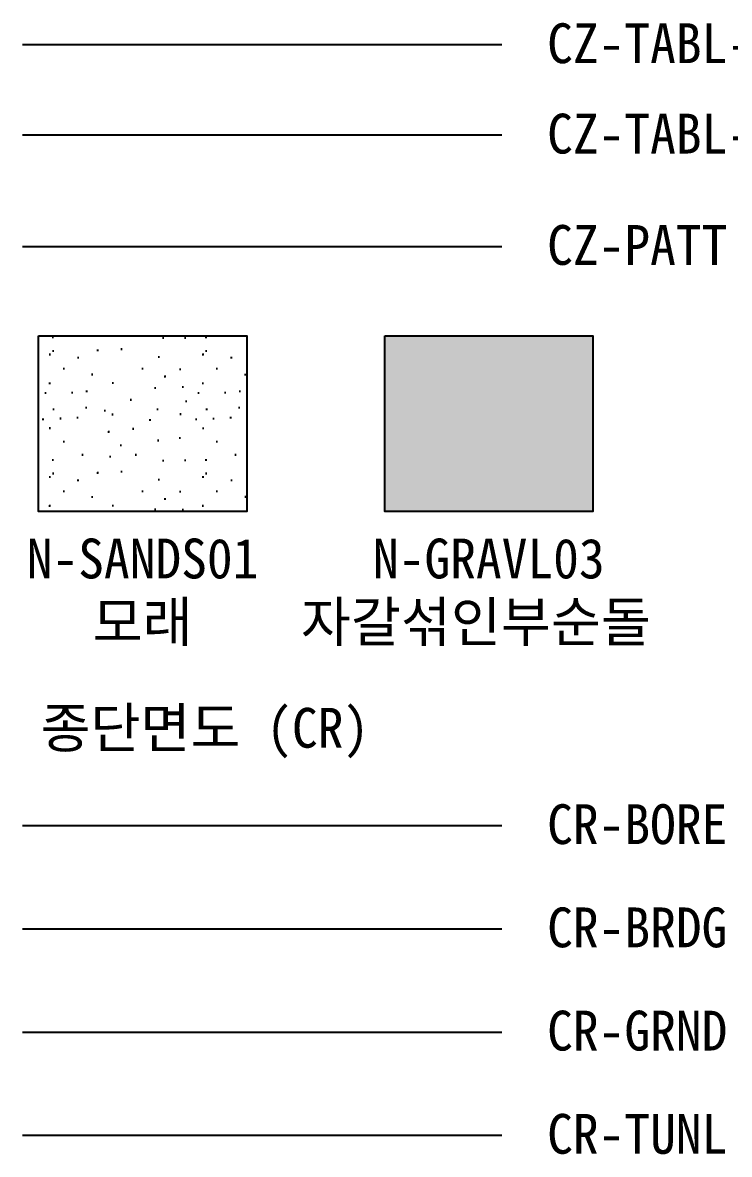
# Model space of a CAD drawing. Header units: millimetres. Extents: x 0 to 841, y 0 to 594.
# Drawn here: x 356.3 to 445, y 150.7 to 292.8 of the extents above; entities that cross this region are included whole.
import ezdxf
from ezdxf.enums import TextEntityAlignment as Align

# ---------------------------------------------------------------- set-up
doc = ezdxf.new("R2010")
doc.units = ezdxf.units.MM
doc.header["$LTSCALE"] = 1000
doc.header["$MEASUREMENT"] = 0
for name, color, linetype in [('CR-BORE', 2, 'Continuous'), ('CR-BRDG', 4, 'Continuous'), ('CR-GRND', 3, 'Continuous'), ('CR-TUNL', 4, 'Continuous'), ('CS-TABL-LIN1', 4, 'Continuous'), ('CS-TABL-LIN2', 1, 'Continuous'), ('CZ-PATT', 1, 'Continuous')]:
    doc.layers.add(name, color=color, linetype=linetype)
doc.styles.add('굴림체', font='GulimChe')

msp = doc.modelspace()

# ---------------------------------------------------------------- hatches: boundary and pattern name
at = {"layer": 'CZ-PATT'}
h = msp.add_hatch(dxfattribs=at)
h.set_pattern_fill('N-SANDS01', color=256, scale=40, style=0)
h.set_pattern_definition([(75.01128, (-134.1579, 5.3792), (19.220758, 76.917204), [0.02, -222.93378]), (64.89495, (-126.5491, 9.4472), (19.220758, 46.1503225), [0.02, -135.8864]), (35.00398, (-137.3731, 0.0712), (19.220758, 15.383441), [0.02, -187.70284]), (4.98993, (-123.74912, 12.76716), (172.98682081, 15.38344082), [0.02, -1061.14349]), (75.01128, (-121.7939, 12.1188), (19.220758, 76.917204), [0.02, -222.93378]), (64.89495, (-139.7011, -2.0156), (19.220758, 46.1503225), [0.02, -135.8864]), (64.89495, (-132.5891, 7.4072), (19.220758, 46.1503225), [0.02, -135.8864]), (30.0294, (-136.6103, 4.44716), (211.42833655, 123.0675266), [0.02, -399.59438]), (4.98993, (-123.72912, 12.77116), (172.98682081, 15.38344082), [0.02, -1061.14349]), (64.89495, (-127.5931, 12.0192), (19.220758, 46.1503225), [0.02, -135.8864]), (80.11039, (-120.9171, 10.96716), (96.10378934, 553.80386952), [0.02, -671.4456]), (80.11039, (-123.0291, -1.02084), (96.10378934, 553.80386952), [0.02, -671.4456]), (64.89495, (-127.5851, 12.0352), (19.220758, 46.1503225), [0.02, -135.8864]), (64.89495, (-120.9275, 4.8792), (19.220758, 46.1503225), [0.02, -135.8864]), (40.19179, (-134.8311, 2.35116), (326.75288376, 276.90193476), [0.02, -452.89114]), (25.02665, (-120.5487, 7.0192), (96.1037893, 46.1503225), [0.02, -254.52836]), (64.89495, (-132.2851, 12.7076), (19.220758, 46.1503225), [0.02, -135.8864]), (25.02665, (-135.6171, -1.8032), (96.1037893, 46.1503225), [0.02, -254.52836]), (64.89495, (-125.9531, 6.9272), (19.220758, 46.1503225), [0.02, -135.8864]), (75.01128, (-125.7015, 2.1228), (19.220758, 76.917204), [0.02, -222.93378]), (64.89495, (-123.4651, 0.7744), (19.220758, 46.1503225), [0.02, -135.8864]), (84.9891, (-126.98712, 0.7105), (57.6622736, 661.48795526), [0.02, -880.20024]), (64.89495, (-126.5411, 9.4632), (19.220758, 46.1503225), [0.02, -135.8864]), (64.89495, (-138.408, 3.0912), (19.220758, 46.1503225), [0.02, -135.8864]), (60.02938, (-131.2435, 8.8328), (96.1037893, 169.217849), [0.02, -230.83416]), (45.01273, (-138.4127, 9.3032), (57.662274, 61.533763), [0.02, -108.7332]), (64.89495, (-133.2731, 13.2032), (19.220758, 46.1503225), [0.02, -135.8864]), (64.89495, (-132.582, 7.4272), (19.220758, 46.1503225), [0.02, -135.8864]), (60.02938, (-131.2335, 8.85), (96.1037893, 169.217849), [0.02, -230.83416]), (75.01128, (-129.6947, 10.9008), (19.220758, 76.917204), [0.02, -222.93378]), (75.01128, (-135.5335, 0.2444), (19.220758, 76.917204), [0.02, -222.93378]), (75.01128, (-131.1587, 5.5528), (19.220758, 76.917204), [0.02, -222.93378]), (45.01273, (-126.49, 4.5384), (57.662274, 61.533763), [0.02, -108.7332]), (84.9891, (-126.98512, 0.73044), (57.6622736, 661.48795526), [0.02, -880.20024]), (75.01128, (-132.7715, 10.5528), (19.220758, 76.917204), [0.02, -222.93378]), (25.02665, (-120.5651, 7.0112), (96.1037893, 46.1503225), [0.02, -254.52836]), (84.9891, (-136.11952, 7.58036), (57.6622736, 661.48795526), [0.02, -880.20024]), (0, (-123.815, 3.019), (0, 15.38344), [0, -19.22076]), (64.89495, (-120.9531, 1.2632), (19.220758, 46.1503225), [0.02, -135.8864]), (84.9891, (-138.86952, 12.15116), (57.6622736, 661.48795526), [0.02, -880.20024]), (64.89495, (-130.0011, -0.8116), (19.220758, 46.1503225), [0.02, -135.8864]), (80.11039, (-120.9171, 10.95116), (96.10378934, 553.80386952), [0.02, -671.4456]), (64.89495, (-139.7427, 5.3152), (19.220758, 46.1503225), [0.02, -135.8864]), (75.01128, (-135.5371, 0.2252), (19.220758, 76.917204), [0.02, -222.93378]), (75.01128, (-123.1799, 6.9452), (19.220758, 76.917204), [0.02, -222.93378]), (75.01128, (-131.1639, 5.5332), (19.220758, 76.917204), [0.02, -222.93378]), (40.19179, (-134.8159, 2.36396), (326.75288376, 276.90193476), [0.02, -452.89114]), (80.11039, (-129.3691, 7.63516), (96.10378934, 553.80386952), [0.02, -671.4456]), (14.9378, (-123.8363, 9.782), (38.441516, 15.38344), [0.02, -59.65904]), (0, (-128.526, 3.072), (0, 15.38344), [0.02, -19.20076]), (64.89495, (-139.6931, -1.9976), (19.220758, 46.1503225), [0.02, -135.8864]), (75.01128, (-132.7767, 10.5336), (19.220758, 76.917204), [0.02, -222.93378]), (64.89495, (-132.2771, 12.7272), (19.220758, 46.1503225), [0.02, -135.8864]), (14.9378, (-123.8555, 9.777), (38.441516, 15.38344), [0.02, -59.65904]), (64.89495, (-126.6491, 13.3512), (19.220758, 46.1503225), [0.02, -135.8864]), (64.89495, (-139.7511, 5.2952), (19.220758, 46.1503225), [0.02, -135.8864]), (25.02665, (-136.6695, 12.3392), (96.1037893, 46.1503225), [0.02, -254.52836]), (80.11039, (-123.0331, -1.04044), (96.10378934, 553.80386952), [0.02, -671.4456]), (75.01128, (-125.7067, 2.1036), (19.220758, 76.917204), [0.02, -222.93378]), (25.02665, (-136.6879, 12.3312), (96.1037893, 46.1503225), [0.02, -254.52836]), (64.89495, (-121.4971, 0.028), (19.220758, 46.1503225), [0.02, -135.8864]), (75.01128, (-129.6895, 10.92), (19.220758, 76.917204), [0.02, -222.93378]), (80.11039, (-129.3651, 7.65516), (96.10378934, 553.80386952), [0.02, -671.4456]), (30.0294, (-136.5931, 4.45516), (211.42833655, 123.0675266), [0.02, -399.59438]), (75.01128, (-134.1527, 5.3984), (19.220758, 76.917204), [0.02, -222.93378]), (64.89495, (-138.4163, 3.0752), (19.220758, 46.1503225), [0.02, -135.8864]), (64.89495, (-130.0091, -0.83), (19.220758, 46.1503225), [0.02, -135.8864]), (75.01128, (-121.7991, 12.0996), (19.220758, 76.917204), [0.02, -222.93378]), (84.9891, (-136.11752, 7.59996), (57.6622736, 661.48795526), [0.02, -880.20024]), (64.89495, (-120.9371, 4.8592), (19.220758, 46.1503225), [0.02, -135.8864]), (64.89495, (-133.2651, 13.2192), (19.220758, 46.1503225), [0.02, -135.8864]), (35.00398, (-137.3571, 0.0832), (19.220758, 15.383441), [0.02, -187.70284]), (64.89495, (-120.9611, 1.2452), (19.220758, 46.1503225), [0.02, -135.8864]), (75.01128, (-123.1747, 6.9648), (19.220758, 76.917204), [0.02, -222.93378]), (84.9891, (-138.87128, 12.13116), (57.6622736, 661.48795526), [0.02, -880.20024]), (45.01273, (-132.269, 1.2852), (57.662274, 61.533763), [0.02, -108.7332])])
h.paths.add_polyline_path([(358.25, 253.43), (384.4, 253.43), (384.4, 231.38), (358.25, 231.38)])
h = msp.add_hatch(dxfattribs=at)
h.set_pattern_fill('N-GRAVL03', color=256, scale=40, style=0)
h.set_pattern_definition([(0, (-133.705, 16.214), (0, 24.0677), [2.0868, -30.868]), (315.11786, (-137.8788, 9.4352), (98.8646457, -96.270782), [1.352, -510.2544]), (350.7816, (-149.1908, 1.1352), (164.774409, -24.067695), [0.86, -299.6146]), (302.57805, (-123.6588, 19.1872), (32.954882, -48.135391), [1.864, -426.56024]), (17.09289, (-129.4428, 17.4312), (230.6841732, 72.2030864), [2.3652, -652.71266]), (342.90711, (-138.6588, 10.4672), (395.4585827, -120.3384774), [1.332, -653.74586]), (44.88214, (-139.5308, 2.3112), (263.639055, 264.7446503), [0.9832, -510.6232]), (338.27975, (-124.0588, 14.7472), (65.909764, -24.0676955), [0.936, -389.2717]), (9.47705, (-145.70284, 2.91916), (428.41346455, 72.2030864), [2.1156, -1167.2654]), (358.09868, (-128.7388, -0.4968), (32.9548819, -7e-13), [3.456, -721.9508]), (90.78448, (-121.42684, 15.27116), (-32.95488189, 2382.70185225), [0.5104, -2406.48476]), (277.60887, (-121.4028, 4.82716), (32.9548819, -240.6769548), [0.9132, -994.628]), (284.52315, (-149.6628, 0.68316), (131.8195276, -505.421605), [0.632, -919.26684]), (339.20484, (-117.7068, 2.2272), (65.9097638, -24.0676955), [0.5572, -880.72543]), (59.07627, (-138.5788, -0.3128), (98.8646457, 168.4738683), [0.568, -448.3242]), (345.90724, (-150.13884, 10.52636), (98.8646457, -24.0676955), [0.85856, -1086.4218]), (277.54822, (-130.6588, 8.1872), (32.9548819, -240.6769548), [0.504, -752.1163]), (18.36435, (-147.2904, 12.9632), (65.909764, 24.0676955), [0.7284, -381.2275]), (90, (-118.727, 3.703), (-32.9549, 2e-15), [1.2645, -22.8032]), (38.54488, (-118.0548, 17.1712), (329.548819, 264.7446502), [0.5568, -462.9316]), (290.47734, (-127.2588, 21.7752), (65.909764, -168.473868), [1.9488, -280.6533]), (305.54184, (-146.4868, 21.7752), (362.5037008, -505.421605), [0.7476, -679.5559]), (85.5261, (-118.9108, 17.6152), (32.9548819, 433.2185186), [1.3152, -843.6287]), (298.27682, (-125.3388, 14.6672), (65.9097638, -120.3384774), [1.284, -763.9245]), (312.391, (-148.499, 14.307), (32.95488, -24.0677), [0.936, -96.8259]), (17.61629, (-150.1388, 14.7052), (527.2781102, 168.4738683), [1.55004, -793.70603]), (331.2886, (-124.883, 21.195), (98.864646, -48.13539), [0.6768, -149.6218]), (293.75519, (-139.2188, 3.9072), (32.9548819, -72.2030864), [0.98, -735.2965]), (320.59303, (-142.0188, 4.3472), (32.954882, -24.0676955), [0.524, -340.68726]), (346.318, (-131.979, 18.027), (32.95488, -8e-12), [2.592, -99.16]), (42.77115, (-121.4348, 15.7792), (362.5037008, 336.9477367), [0.646, -672.75294]), (75.24781, (-122.5868, 0.2064), (131.8195276, 505.421605), [1.3656, -645.72503]), (41.2309, (-132.015, -0.065), (131.819528, 120.338477), [0.612, -218.4856]), (297.44618, (-139.3388, 0.0392), (263.6390551, -505.421605), [0.3712, -786.1156]), (53.86043, (-139.574, -2.2928), (32.954882, 48.135391), [1.39936, -445.6327]), (28.7114, (-148.139, -1.197), (32.95488, 24.067695), [0.452, -149.8466]), (309.405, (-135.703, -1.337), (65.909764, -72.203086), [1.2352, -154.5068]), (288.19166, (-120.2108, 16.1112), (32.954882, -96.270782), [0.596, -632.7527]), (73.80413, (-146.4, 2.4872), (131.8195276, 457.286214), [2.1724, -824.8843]), (278.1174, (-124.17884, 15.34716), (65.9097638, -457.2862141), [0.616, -1166.3252]), (12.53153, (-122.5868, -1.8804), (428.4134646, 96.2707819), [0.5308, -775.9293]), (51.38446, (-123.6908, 16.3352), (131.8195276, 168.473868), [1.6492, -367.9827]), (354.7839, (-125.2988, 20.0672), (32.954882, 3e-12), [0.656, -264.07935]), (298.03482, (-138.0188, 16.4272), (65.9097638, -120.3384774), [0.968, -489.841]), (340.62645, (-137.6188, 14.14716), (823.8720472, -288.8123457), [0.556, -942.63305]), (23.6627, (-125.359, 20.987), (98.864646, 48.13539), [0.518, -179.3817]), (275.45688, (-148.66084, 9.26316), (32.9548819, -336.9477367), [1.8328, -1037.78963]), (12.66482, (-122.9788, 8.2312), (98.8646457, 24.0676955), [2.8412, -436.2558]), (327.6684, (-132.6788, 6.1472), (230.6841732, -144.406173), [0.616, -584.4048]), (51.15044, (-134.6188, -0.1008), (230.6841732, 288.8123457), [1.34, -524.0235]), (79.98047, (-121.3188, 20.5192), (32.9548819, 192.5415638), [0.9932, -756.6607]), (347.22957, (-141.7788, 5.34716), (428.4134645, -96.2707819), [1.96, -977.9716]), (328.97553, (-147.6188, 7.4272), (362.5037008, -216.6092593), [2.028, -651.7264]), (300.4055, (-132.619, -1.885), (32.954882, -48.13539), [0.476, -194.8639]), (59.23341, (-119.1108, -0.6976), (98.8646457, 168.4738683), [1.7764, -642.4501]), (296.65945, (-141.8588, 10.6672), (230.6841732, -457.286214), [0.516, -807.4057]), (15.48374, (-145.2508, 18.87516), (692.0525197, 192.5415638), [1.1972, -990.4863]), (43.78755, (-149.6628, 0.6832), (98.8646457, 96.270782), [0.656, -729.7365]), (46.53067, (-122.2388, 1.5268), (65.909764, 72.2030864), [1.82, -429.297]), (39.05828, (-133.4348, 5.5352), (263.639055, 216.609259), [0.974, -380.9859]), (278.28774, (-146.85484, 16.10716), (98.8646457, -673.8954734), [1.776, -1141.3437]), (306.9831, (-128.9188, 17.0192), (164.7744094, -216.6092593), [1.3036, -601.2829]), (289.46121, (-122.5788, 0.2072), (230.6841732, -649.8277779), [1.252, -790.05617]), (342.38371, (-139.7788, 10.0272), (230.6841732, -72.2030864), [2.008, -793.24807]), (282.07618, (-128.4868, 14.3912), (98.8646457, -457.286214), [1.244, -786.3515]), (48.93287, (-144.6628, 5.2672), (164.7744094, 192.541564), [0.924, -350.224]), (319.33073, (-132.3068, 3.4752), (197.7292913, -168.4738683), [0.5308, -738.0913]), (24.32794, (-123.5788, 13.6032), (263.6390551, 120.3384774), [1.9864, -757.50725]), (58.677, (-117.8588, 12.679), (98.864646, 168.473868), [0.5856, -252.9809]), (281.8957, (-148.1388, -1.1968), (32.954882, -144.406173), [0.3836, -319.3632]), (319.5676, (-140.6988, 18.5872), (32.954882, -24.067695), [1.956, -257.8137]), (82.2032, (-118.739, -1.769), (2e-11, 24.067695), [0.44, -242.4827]), (316.8023, (-124.3192, 7.7872), (131.819528, -120.338477), [2.768, -313.6728]), (287.37872, (-148.5628, -1.2248), (98.8646457, -312.8800412), [1.12, -881.5417]), (356.78458, (-117.6188, -0.5728), (32.954882, -1e-12), [0.44, -428.649]), (16.92506, (-125.4708, 15.7952), (230.684173, 72.2030864), [1.8584, -411.50444]), (345.90724, (-117.49884, 10.58716), (98.8646457, -24.0676955), [0.3284, -1086.95195]), (305.54184, (-146.9228, -1.6848), (362.5037008, -505.421605), [0.748, -679.5555]), (357.88226, (-140.34284, 3.94316), (659.09763777, -24.06769548), [1.1136, -2604.10143]), (17.61629, (-148.3428, 19.5072), (527.2781102, 168.4738683), [0.976, -794.28007]), (296.65945, (-139.2188, 17.3072), (230.6841732, -457.286214), [2.004, -805.9177]), (22.6521, (-150.1388, 6.7508), (164.77441, 72.203086), [1.7896, -248.1769]), (290.47734, (-127.3388, -2.032), (65.909764, -168.473868), [0.2784, -282.3237]), (82.39113, (-142.2268, 7.00316), (98.8646457, 746.0985598), [1.3148, -994.2264]), (281.33082, (-149.5948, 13.70716), (164.7744094, -818.3016462), [0.588, -1005.80297]), (36.1415, (-145.507, 19.9), (4e-13, 24.0677), [0.6408, -40.167]), (327.9538, (-130.9388, 17.2672), (197.729291, -120.338477), [0.544, -271.611]), (62.227, (-122.8988, 1.2312), (98.864646, 192.541564), [2.6, -351.01635]), (338.97422, (-133.4188, 4.8672), (65.9097638, -24.0676955), [0.66, -670.1456]), (284.95846, (-125.36284, -1.35204), (32.9548819, -120.3384774), [0.576, -1020.81103]), (345.90724, (-132.77884, 2.66716), (98.8646457, -24.0676955), [0.476, -1086.80435]), (332.02527, (-147.7428, -0.9808), (230.684173, -120.3384774), [0.336, -410.1286]), (274.23297, (-147.0948, 0.66316), (32.9548819, -433.2185186), [2.352, -890.5885]), (338.27975, (-121.9708, 6.4672), (65.909764, -24.0676955), [1.0244, -389.1833]), (280.1262, (-118.1388, 4.6592), (65.9097638, -361.015432), [2.4712, -559.84505]), (36.1415, (-137.879, 4.223), (4e-13, 24.0677), [1.6168, -39.191]), (3.1668, (-148.07404, 18.11116), (428.41346455, 24.06769548), [1.0784, -2177.27027]), (284.75219, (-142.2268, 7.0032), (32.954882, -120.3384774), [1.7072, -645.38343]), (18.96688, (-132.9228, 8.4792), (65.9097638, 24.0676955), [3.2168, -589.1794]), (331.2886, (-135.815, 6.467), (98.864646, -48.13539), [1.0892, -149.2094]), (70.6031, (-148.5628, 20.36716), (32.9548819, 96.2707819), [1.2392, -891.81963]), (350.7816, (-134.0988, -1.1048), (164.77441, -24.067695), [0.784, -299.6906]), (349.12097, (-127.6188, 15.0832), (131.8195276, -24.0676955), [2.302, -635.29983]), (359.16317, (-123.81884, 15.94716), (32.9548819, -1e-12), [0.892, -1647.02786]), (274.74384, (-144.6628, 5.2672), (32.9548819, -385.0831276), [1.0464, -795.91763]), (287.37872, (-148.2308, 21.7872), (98.8646457, -312.8800412), [0.2496, -882.4121]), (333.52912, (-128.4708, 9.6792), (98.8646457, -48.135391), [1.3756, -808.54284]), (355.22884, (-117.61884, 17.51916), (296.593937, -24.0676955), [0.4364, -1156.99513]), (17.61629, (-117.3388, 14.6672), (527.2781102, 168.4738683), [0.1824, -795.0737]), (309.405, (-134.923, 21.775), (65.909764, -72.203086), [1.2352, -154.5068]), (303.39576, (-122.0588, 18.0672), (32.9548819, -48.135391), [1.264, -777.0767]), (56.89454, (-131.6672, -2.2928), (296.593937, 457.286214), [0.7263, -602.6421]), (342.0172, (-145.4468, 12.7912), (230.684173, -72.203086), [2.4216, -309.4053]), (351.88984, (-150.13884, 10.19396), (1186.375748, -168.47386834), [0.43916, -1364.36083]), (330.15172, (-146.0508, 21.1672), (296.593937, -168.4738683), [0.7008, -531.2301]), (330.15172, (-144.9948, 20.2832), (296.593937, -168.4738683), [1.0332, -530.8977]), (316.4863, (-131.2988, 1.9072), (230.684173, -216.6092593), [3.488, -450.9307]), (343.26286, (-129.4388, 15.7152), (164.7744094, -48.135391), [0.9076, -584.109]), (90, (-128.47, 9.68), (-32.9549, 2e-15), [1.5199, -22.5478]), (50.1901, (-128.5712, 15.4548), (98.8646457, 120.3384774), [0.6788, -719.9363]), (34.67876, (-139.1468, 0.4064), (32.9548819, 24.0676955), [0.464, -760.938]), (345.12716, (-129.9788, -1.3368), (98.864646, -24.0676955), [2.7, -372.3693]), (315.11786, (-146.5988, 13.1872), (98.8646457, -96.270782), [0.568, -511.0384]), (284.52315, (-132.5788, 20.38716), (131.8195276, -505.421605), [2.424, -917.47484]), (27.80964, (-149.5936, 13.7112), (362.5037008, 192.5415638), [1.236, -669.4098]), (53.0169, (-119.8228, -1.5512), (197.7292913, 264.7446503), [0.3952, -602.1913]), (22.91953, (-118.5268, 13.4272), (395.4585827, 168.4738683), [0.5724, -679.2397]), (344.9403, (-142.6188, 19.1072), (362.5037008, -96.270782), [1.952, -646.46006]), (313.03277, (-134.7468, 5.2672), (428.4134645, -457.286214), [1.7832, -722.5885]), (304.3967, (-119.379, 2.587), (32.95488, -24.0677), [2.1, -56.2356]), (328.16906, (-124.5788, -0.6448), (428.4134645, -264.7446503), [0.828, -774.9388]), (358.15456, (-137.13884, 0.42316), (757.96228343, -24.06769548), [1.784, -2240.31086]), (38.54488, (-131.6628, 7.9272), (329.548819, 264.7446502), [0.6052, -462.8832]), (42.9075, (-135.9908, 7.4232), (230.6841732, 216.6092593), [1.088, -493.8289]), (74.6849, (-137.603, 14.151), (-2e-12, 24.067695), [0.4248, -124.3445]), (349.6529, (-145.459, 20.827), (32.95488, -2e-11), [2.388, -131.6107]), (56.89454, (-120.3628, 15.0232), (296.593937, 457.286214), [0.6216, -602.7468]), (284.95846, (-122.30284, 5.88716), (32.9548819, -120.3384774), [2.4416, -1018.94543]), (280.3464, (-126.7848, 17.5192), (32.954882, -168.473868), [0.8636, -366.119]), (311.54063, (-147.4108, 19.8272), (65.9097638, -72.2030864), [0.988, -545.6502]), (278.3461, (-133.4588, 17.7472), (32.9548819, -216.6092593), [0.576, -680.5329]), (280.81653, (-131.66284, 7.92716), (32.9548819, -168.4738683), [0.5056, -1053.125]), (277.31494, (-134.3788, 17.6672), (65.9097638, -505.421605), [0.536, -775.94985]), (314.68048, (-149.1268, -0.6528), (263.639055, -264.7446503), [0.804, -608.4713]), (346.318, (-125.219, -1.9084), (32.95488, -8e-12), [0.488, -101.264]), (287.71834, (-147.4468, -1.1408), (131.8195276, -409.1508231), [0.456, -757.53065]), (328.28537, (-127.1628, 11.8952), (197.7292913, -120.3384774), [1.5152, -502.09956]), (323.8585, (-131.619, 16.215), (32.9549, 2e-11), [2.608, -38.1998]), (329.70405, (-137.703, 12.479), (131.819528, -72.203086), [1.2076, -189.6292]), (36.1415, (-134.359, 17.647), (4e-13, 24.0677), [0.5832, -40.2246]), (34.67876, (-138.8348, 11.6952), (32.9548819, 24.0676955), [1.3744, -760.0276]), (61.96518, (-139.3388, 0.0392), (164.7744094, 312.880041), [0.416, -490.393]), (21.46726, (-119.5868, -1.2352), (362.503701, 144.406173), [0.5948, -459.7546]), (341.63565, (-140.9548, 11.4672), (296.593937, -96.270782), [1.0924, -380.8635]), (306.56364, (-146.5996, 14.3472), (197.7292913, -264.7446503), [1.934, -717.2241]), (331.71386, (-133.8988, 17.9872), (494.3232283, -264.7446502), [0.512, -710.5355]), (318.7691, (-122.059, -1.765), (32.954882, -24.067695), [0.8, -218.2976]), (337.66682, (-148.3148, 6.5872), (296.593937, -120.3384774), [1.6, -568.43665]), (283.97993, (-138.8188, 11.1872), (32.954882, -120.338477), [0.716, -272.1096]), (33.58136, (-129.7512, 16.4672), (32.954882, 24.0676955), [0.9983, -434.1273]), (357.27308, (-148.97084, -0.28484), (1021.60133854, -48.13539095), [0.832, -1516.8111]), (41.56726, (-147.7908, 10.2272), (296.593937, 264.7446503), [2.092, -614.5644]), (305.77886, (-119.4588, 19.8672), (296.593937, -409.150823), [1.14, -562.52045]), (57.70854, (-141.4428, 20.7312), (164.7744094, 264.74465), [1.2324, -368.8903]), (77.48104, (-147.4068, 12.42716), (164.7744094, 746.0985598), [0.532, -911.6607]), (309.8099, (-120.5028, 8.0632), (362.5037008, -433.2185186), [1.0168, -719.5983]), (54.5486, (-132.3068, 2.5552), (32.9548819, 48.135391), [0.7024, -737.92594]), (55.6033, (-126.103, 9.119), (-3e-12, 24.0677), [0.8816, -57.454]), (10.3471, (-131.183, 16.307), (98.864646, 24.067695), [0.6436, -133.3551]), (316.4863, (-145.7388, 19.3472), (230.684173, -216.6092593), [0.68, -453.7387]), (349.32665, (-150.13884, 20.04516), (131.81952755, -24.0676955), [0.4677, -1039.1195]), (52.51957, (-146.8548, 16.1072), (164.7744094, 216.6092593), [2.568, -755.64996]), (57.70854, (-140.7868, -2.2928), (164.7744094, 264.74465), [1.54044, -368.5822]), (39.61452, (-135.3788, 0.3672), (230.6841732, 192.5415638), [1.824, -639.86116]), (86.43856, (-122.0588, 18.0672), (3e-12, 24.0676955), [1.236, -529.27785]), (16.92506, (-131.6708, -0.8128), (230.684173, 72.2030864), [0.6496, -412.71324]), (297.54754, (-140.8348, 3.0592), (164.7744094, -312.8800412), [0.9408, -569.1088]), (318.43274, (-119.0188, -1.0168), (164.7744094, -144.406173), [0.476, -616.1804]), (15.54753, (-124.7388, -2.0252), (428.4134645, 120.3384774), [0.756, -717.5816]), (15.3161, (-120.7268, 5.3552), (164.77441, 48.135391), [0.9912, -272.3563]), (90, (-124.29, 20.396), (-32.9549, 2e-15), [0.4741, -23.5936]), (44.88214, (-137.0788, 13.9672), (263.639055, 264.7446503), [0.5796, -511.0268]), (10.63611, (-122.24284, 20.34716), (1021.6013385, 192.5415638), [0.9372, -1172.64674]), (355.22884, (-127.45884, 12.46716), (296.593937, -24.0676955), [2.096, -1155.33553]), (85.25616, (-137.0948, 6.3952), (32.9548819, 409.1508231), [2.0924, -794.87163]), (74.685, (-118.139, 4.659), (-2e-12, 24.067695), [0.9908, -123.7785]), (63.34055, (-148.6588, 15.1872), (131.8195276, 264.7446503), [1.164, -806.7577]), (303.39576, (-125.5388, 20.4272), (32.9548819, -48.135391), [0.428, -777.9127]), (37.8103, (-121.4028, 4.8272), (494.3232283, 385.0831276), [0.8552, -666.5477]), (37.91898, (-137.3868, 10.0872), (461.3683464, 361.0154322), [0.9192, -625.6943]), (325.32124, (-121.2988, 3.9072), (593.187874, -409.1508231), [0.996, -760.406]), (90, (-138.835, 11.175), (-32.9549, 2e-15), [0.5213, -23.5464]), (345.38128, (-121.7708, 14.4232), (98.8646457, -24.0676955), [2.5, -474.30405]), (27.2721, (-137.7708, 17.1792), (230.6841732, 120.3384774), [1.3468, -628.9496]), (321.45512, (-118.2268, 15.3472), (32.954882, -24.0676955), [1.1132, -462.3752]), (317.60694, (-133.455, 21.507), (32.954882, -24.067695), [0.3732, -178.1141]), (15.9488, (-137.4428, 17.9512), (164.7744094, 48.135391), [2.532, -785.77403]), (292.53486, (-129.7508, 16.4672), (230.6841732, -553.556996), [0.8132, -859.0763]), (285.3151, (-132.899, 0.767), (32.95488, -96.27078), [0.992, -123.7773]), (318.7691, (-121.459, 21.787), (32.954882, -24.067695), [0.424, -218.6736]), (84.54312, (-118.22724, 15.34516), (65.9097638, 697.9631688), [1.8329, -1037.78955]), (32.5799, (-140.9548, 11.9872), (32.954882, 24.067695), [2.4596, -310.4126]), (64.79446, (-122.9908, 21.3232), (32.9548819, 72.2030864), [0.4976, -850.71624]), (81.8826, (-142.01884, 4.34716), (98.8646457, 697.96316884), [0.366, -1166.5752]), (5.6873, (-140.3988, 2.2272), (230.6841732, 24.0676955), [0.874, -727.71986]), (60.84522, (-140.8348, 3.0592), (65.9097638, 120.3384774), [1.0144, -743.0858]), (313.46933, (-138.7788, 0.6752), (230.684173, -240.676955), [0.692, -430.425]), (295.46676, (-119.8188, -1.5528), (230.6841732, -481.3539095), [0.46, -612.67204]), (276.12966, (-140.22684, 1.44316), (98.86464567, -914.57242814), [2.4468, -1232.0636]), (280.3464, (-135.9908, 7.4232), (32.954882, -168.473868), [0.9716, -366.011]), (295.20554, (-140.4188, 20.6272), (329.5488189, -697.9631688), [2.14, -849.07384]), (18.507, (-141.5948, 4.0072), (428.4134645, 144.4061729), [0.5576, -833.4926]), (44.88214, (-138.4868, 5.0072), (263.639055, 264.7446503), [1.9668, -509.6396]), (356.8332, (-125.52284, 19.29516), (1746.60874008, -96.2707819), [1.858, -2176.49067]), (90, (-133.434, 4.872), (-32.9549, 2e-15), [0.6612, -23.4065]), (20.0602, (-149.679, 19.947), (32.95488, 24.0677), [1.188, -68.9786]), (32.0462, (-120.0148, 16.9232), (32.954882, 24.067695), [1.306, -270.849]), (28.28614, (-141.7068, 11.0672), (131.8195276, 72.2030864), [0.85, -710.1975]), (309.8099, (-135.9468, 10.2032), (362.5037008, -433.2185186), [1.798, -718.8171]), (38.35044, (-119.2188, -2.144), (362.5037008, 288.8123457), [0.604, -503.6592]), (72.46437, (-125.5348, 20.4232), (65.909764, 216.609259), [0.5904, -327.5378]), (2.72692, (-136.57484, 5.17916), (494.32322833, 24.06769548), [1.828, -1515.8151]), (51.38446, (-142.0508, 8.3072), (131.8195276, 168.473868), [1.1132, -368.5187]), (322.1897, (-147.4056, 12.4472), (32.954882, -24.0676955), [0.6564, -666.7465]), (273.35841, (-131.45884, 4.86716), (32.9548819, -553.55699598), [2.96, -1684.677]), (352.89252, (-131.57084, 7.43116), (197.72929133, -24.0676955), [0.5708, -1361.0423]), (64.79446, (-122.7796, -2.2928), (32.9548819, 72.2030864), [0.45516, -850.7587]), (54.5486, (-126.7828, 17.5192), (32.9548819, 48.135391), [2.1796, -736.44874]), (10.63611, (-141.94684, 4.69916), (1021.60133854, 192.5415638), [0.8436, -1172.74034]), (79.6536, (-146.3116, 12.1592), (32.954882, 192.541564), [0.6432, -366.3394]), (33.58136, (-131.4708, 16.9392), (32.954882, 24.0676955), [0.6224, -434.50325]), (53.86043, (-133.2596, -2.2928), (32.954882, 48.135391), [0.3512, -446.6809]), (11.97108, (-143.09484, 20.38316), (790.9171653, 168.4738683), [1.6884, -1042.62423]), (285.315, (-117.675, 11.239), (32.95488, -96.27078), [0.656, -124.1133]), (28.28614, (-133.8388, 16.9232), (131.8195276, 72.2030864), [0.5472, -710.5003]), (90, (-144.1, 19.194), (-32.9549, 2e-15), [0.5764, -23.4913]), (85.58887, (-133.53884, 6.73916), (32.9548819, 433.2185186), [0.7908, -1713.0924]), (75.7716, (-131.0588, -0.6248), (65.9097638, 264.7446503), [0.516, -669.877]), (298.27682, (-148.2268, 8.5872), (65.9097638, -120.3384774), [1.284, -763.9245]), (39.05828, (-148.7868, 12.8672), (263.639055, 216.609259), [1.188, -380.7719]), (348.7353, (-137.5788, 15.5472), (131.8195276, -24.0676955), [1.028, -368.5964]), (36.1415, (-135.53, 14.911), (4e-13, 24.0677), [2.2436, -38.5642]), (5.05886, (-121.05884, 14.96316), (263.6390551, 24.0676955), [0.6976, -1091.0663]), (14.7306, (-118.3868, 12.5392), (362.5037008, 96.2707819), [0.5456, -851.3257]), (305.4514, (-148.6628, 18.9472), (395.4585827, -553.556996), [1.012, -737.61634]), (84.27865, (-130.5468, 16.41916), (32.9548819, 336.9477367), [0.578, -991.13775]), (77.1447, (-120.043, 6.439), (-3e-11, 24.067695), [0.8632, -147.2556]), (348.3927, (-131.17884, 8.30716), (823.8720472, -168.4738683), [0.56, -1076.0125]), (50.595, (-147.1824, 1.5304), (32.95488, 48.13539), [1.2352, -154.5068]), (19.17628, (-150.1388, 5.9352), (65.9097638, 24.0676955), [1.93316, -730.7756]), (322.37151, (-126.6188, 16.6672), (32.9548819, -24.0676955), [1.452, -747.5357]), (11.46782, (-120.4668, 3.3512), (230.6841732, 48.135391), [1.7744, -603.4968]), (44.88214, (-123.2068, 14.3872), (263.639055, 264.7446503), [0.9832, -510.6232]), (24.32794, (-117.4588, 11.5872), (263.6390551, 120.3384774), [0.2868, -759.20685]), (10.63611, (-121.80284, 7.82316), (1021.6013385, 192.5415638), [1.3204, -1172.26354]), (335.23818, (-136.8188, -0.8168), (263.6390551, -120.3384774), [1.244, -688.2974]), (311.76467, (-134.1628, 8.2912), (65.9097638, -72.2030864), [1.0268, -741.1193]), (309.405, (-137.007, 14.787), (65.909764, -72.203086), [0.5296, -155.2124]), (300.4055, (-118.579, 12.871), (32.954882, -48.13539), [0.3855, -194.9543]), (78.66918, (-124.0188, -1.82084), (32.9548819, 168.4738683), [0.756, -1005.63497]), (313.27002, (-117.9988, 13.6512), (296.593937, -312.8800412), [0.648, -528.2168]), (62.55382, (-143.4428, 6.3952), (98.8646457, 192.5415638), [2.4488, -784.038]), (19.37355, (-130.3228, 7.37916), (65.9097638, 24.0676955), [2.7688, -940.42025]), (24.76182, (-137.4908, 14.5632), (362.5037008, 168.4738683), [0.5336, -689.0078]), (53.86043, (-133.4548, 21.5072), (32.954882, 48.135391), [0.3317, -446.7004]), (350.00235, (-144.0588, 5.94716), (823.8720472, -144.4061729), [1.5, -968.92765]), (318.43274, (-128.2188, 13.1872), (164.7744094, -144.406173), [1.048, -615.6084]), (37.62849, (-125.2988, -0.6108), (560.2329921, 433.2185186), [3.0384, -745.9493]), (7.43028, (-146.2268, 11.62716), (362.5037008, 48.135391), [2.016, -928.53456]), (351.88984, (-120.97884, 16.22716), (1186.375748, -168.47386834), [0.756, -1364.044]), (76.02007, (-138.8828, 13.3112), (32.954882, 144.406173), [2.2836, -270.542]), (336.75157, (-134.2908, 17.1152), (395.4585827, -168.4738683), [0.494, -609.2489]), (24.32794, (-150.1388, 11.7028), (263.6390551, 120.3384774), [1.1046, -758.38905]), (280.3464, (-132.8828, 3.3032), (32.954882, -168.473868), [0.6432, -366.3394]), (274.41113, (-141.09884, 4.86716), (98.86464567, -1275.5878603), [0.676, -1713.2072]), (295.60562, (-122.9388, 15.9472), (197.7292913, -409.150823), [0.948, -532.82796]), (90, (-132.16, 5.203), (-32.9549, 2e-15), [0.614, -23.4537]), (64.20703, (-148.1428, -0.3248), (32.954882, 72.2030864), [0.592, -453.8321]), (274.81648, (-136.13884, 12.47916), (32.9548819, -385.08312764), [2.2832, -1567.66087]), (90, (-136.66, 10.653), (-32.9549, 2e-15), [1.2164, -22.8513]), (356.78458, (-121.3788, 16.9872), (32.954882, -1e-12), [1.364, -427.725]), (20.0602, (-121.023, 6.087), (32.95488, 24.0677), [1.04, -69.1266]), (54.35076, (-118.5388, -1.8248), (32.954882, 48.135391), [1.54, -620.44065]), (306.9831, (-131.8588, -0.5808), (164.7744094, -216.6092593), [0.2876, -602.2989]), (16.73714, (-132.8828, 3.3032), (395.4585827, 120.3384774), [0.6012, -584.4154]), (357.61028, (-139.17084, -0.28884), (593.187874, -24.0676955), [0.5864, -1153.83844]), (37.8103, (-131.0024, 7.3592), (494.3232283, 385.0831276), [0.53876, -666.8641]), (16.2846, (-133.059, -2.009), (65.909764, 24.067695), [0.444, -171.2174]), (282.07618, (-119.5308, 9.6112), (98.8646457, -457.286214), [2.488, -785.1075]), (31.02447, (-134.8588, 5.9472), (197.7292913, 120.3384774), [1.54, -652.2144]), (60.84522, (-148.6628, 18.9472), (65.9097638, 120.3384774), [0.66, -743.4402]), (282.07618, (-119.3508, 13.7912), (98.8646457, -457.286214), [1.9132, -785.6823]), (76.02007, (-131.5828, 16.4792), (32.954882, 144.406173), [0.4744, -272.3512]), (83.98735, (-118.5708, -2.2928), (-1e-11, 24.067695), [0.4718, -314.139]), (344.0512, (-122.1788, -0.9768), (593.187874, -168.4738683), [1.52, -786.786]), (345.38128, (-143.6188, 3.2672), (98.8646457, -24.0676955), [2.0668, -474.73725]), (27.97473, (-128.4668, 11.1992), (131.8195276, 72.2030864), [1.478, -408.9866]), (38.54488, (-128.4868, 14.3912), (329.548819, 264.7446502), [1.1132, -462.3752]), (336.3373, (-119.011, 7.179), (65.909764, -24.067695), [1.5184, -178.3813]), (66.97732, (-145.7428, 19.3432), (131.8195276, 312.8800412), [0.6048, -757.7622]), (336.75157, (-119.6188, -1.966), (395.4585827, -168.4738683), [0.452, -609.2909]), (75.04154, (-146.99716, 18.17236), (230.6841732, 866.4370372), [0.928, -1020.45903]), (300.4055, (-132.379, 21.787), (32.954882, -48.13539), [0.02, -195.3199]), (276.61893, (-142.57484, 10.82716), (131.81952755, -1131.18168743), [2.274, -1427.24818]), (351.34877, (-127.6988, 8.3072), (164.7744094, -24.0676955), [3.436, -796.58357]), (41.75263, (-125.3788, -1.3528), (131.8195276, 120.3384774), [1.064, -396.5007]), (3.58199, (-139.87884, 4.91916), (757.9622834, 48.13539095), [1.394, -1154.2846]), (26.55104, (-117.8788, 5.6152), (527.2781102, 264.7446503), [0.5832, -699.38014]), (8.52011, (-149.30684, 10.30716), (1120.4659842, 168.47386834), [1.164, -1298.41867]), (76.02007, (-138.3148, 2.4872), (32.954882, 144.406173), [1.7912, -271.0344]), (356.78458, (-150.1388, -0.5968), (32.954882, -1e-12), [1.0129, -428.07606]), (53.86043, (-140.3988, 20.6472), (32.954882, 48.135391), [1.3992, -445.6329]), (34.39856, (-121.9948, 19.2872), (32.954882, 24.0676955), [1.0916, -637.9345]), (347.87703, (-141.6588, 10.1872), (230.6841732, -48.135391), [0.824, -572.18765]), (24.20055, (-147.7028, -1.7528), (263.639055, 120.3384774), [0.432, -469.25976]), (64.08647, (-142.7188, 4.0032), (197.7292913, 409.1508231), [0.9736, -828.52745]), (63.34055, (-125.3588, 12.3032), (131.8195276, 264.7446503), [1.3604, -806.5613]), (271.86726, (-124.8548, 12.03516), (32.9548819, -986.7755146), [2.4996, -1008.88065]), (40.66927, (-132.8188, 4.6352), (362.5037008, 312.8800412), [0.8712, -737.7509]), (3.58199, (-148.57484, 1.44316), (757.9622834, 48.13539095), [1.392, -1154.2866]), (288.8968, (-142.575, 5.699), (32.95488, -72.20309), [0.87, -100.885]), (14.09276, (-133.17884, 21.25516), (955.6915748, 240.6769548), [0.5176, -1086.76275]), (82.77441, (-121.97084, 6.46716), (32.9548819, 264.74465025), [1.3652, -1308.69402]), (19.17628, (-117.3388, 5.8672), (65.9097638, 24.0676955), [0.184, -732.52473]), (320.1498, (-121.4188, 15.2672), (32.954882, -24.067695), [0.48, -299.9987]), (323.8585, (-131.539, 0.34), (32.9549, 2e-11), [0.784, -40.0238]), (0, (-145.878, 6.396), (0, 24.0677), [2.4347, -30.5202]), (287.18094, (-129.5388, 14.6672), (164.7744094, -529.4893005), [2.364, -778.583]), (351.88984, (-118.57884, 10.38716), (1186.375748, -168.47386834), [1.404, -1363.396]), (14.87284, (-131.2588, -1.6848), (263.639055, 72.2030864), [1.348, -373.7213]), (66.16914, (-131.4548, 4.8592), (296.593937, 673.8954734), [2.7616, -812.8765]), (56.89454, (-132.5748, 20.3832), (296.593937, 457.286214), [1.66, -601.7084]), (316.8023, (-141.6188, 2.7472), (131.819528, -120.338477), [1.9064, -314.5344]), (90, (-138.313, 1.356), (-32.9549, 2e-15), [1.1295, -22.9382]), (306.9831, (-146.8348, 5.9632), (164.7744094, -216.6092593), [1.7384, -600.8481]), (79.8738, (-133.9668, 1.5304), (32.954882, 192.5415638), [2.4712, -559.84505]), (46.96723, (-124.6468, 20.0112), (65.9097638, 72.2030864), [0.5244, -723.8473]), (333.44896, (-148.0588, -1.5728), (98.8646457, -48.135391), [0.398, -699.56534]), (320.1498, (-149.7028, 10.1472), (32.954882, -24.067695), [1.356, -299.1227]), (321.22318, (-138.3148, 1.3564), (32.954882, -24.0676955), [1.4872, -421.23275]), (56.60424, (-133.3388, -1.2328), (395.4585827, 601.692387), [1.252, -777.0887]), (83.98735, (-148.1548, 10.5072), (-1e-11, 24.067695), [1.1, -313.5108]), (339.20484, (-150.1388, 2.03), (65.9097638, -24.0676955), [1.6714, -879.61123]), (350.13568, (-120.9868, 2.8472), (560.232992, -96.270782), [1.624, -700.8132]), (349.6529, (-134.779, 8.827), (32.95488, -2e-11), [1.904, -132.0947]), (23.34282, (-120.7108, -1.3924), (164.7744094, 72.2030864), [1.7444, -787.89454]), (2.38972, (-127.23884, 9.07116), (560.2329921, 24.0676955), [1.1352, -1153.28964]), (56.60424, (-117.6748, 11.2392), (395.4585827, 601.692387), [0.4152, -777.9255]), (60.2942, (-124.1668, 15.3432), (65.909764, 120.338477), [0.7008, -331.8096]), (66.83425, (-141.8788, 10.6632), (131.8195276, 312.880041), [0.4384, -418.4167]), (29.09315, (-141.3548, 9.1752), (560.2329921, 312.8800412), [1.79, -790.1858]), (337.3479, (-149.4788, 13.147), (65.909764, -24.067695), [0.748, -249.2185]), (51.38446, (-132.6748, 21.3832), (131.8195276, 168.473868), [0.4824, -369.1495]), (295.2747, (-118.6188, 21.2272), (296.593937, -625.7600824), [1.084, -770.7677]), (84.27865, (-118.5788, 12.87116), (32.9548819, 336.9477367), [0.5576, -991.15815]), (78.66918, (-140.0348, 10.54716), (32.9548819, 168.4738683), [0.5868, -1005.80417]), (22.6521, (-117.6188, 6.5696), (164.77441, 72.203086), [0.4709, -249.4956]), (19.37355, (-145.2908, 18.14316), (65.9097638, 24.0676955), [2.8568, -940.33225]), (11.2647, (-146.8868, 12.0272), (230.684173, 48.135391), [0.588, -369.0364]), (355.22884, (-150.13884, 17.48116), (296.593937, -24.0676955), [1.6578, -1155.77373]), (58.36003, (-147.0948, 0.6632), (131.8195276, 216.6092593), [2.652, -562.7413]), (14.61872, (-143.5308, 3.7912), (362.5037008, 96.270782), [0.8376, -475.96645]), (296.65945, (-134.6188, -0.1008), (230.6841732, -457.286214), [1.124, -806.7977]), (332.19036, (-149.1332, 12.1592), (230.6841732, -120.3384774), [1.236, -669.4098]), (39.8502, (-136.5588, 15.3632), (197.729291, 168.473868), [1.5744, -298.9043]), (83.98735, (-118.6308, 21.2112), (-1e-11, 24.067695), [0.568, -314.0428]), (75.24781, (-148.226, 8.5672), (131.8195276, 505.421605), [1.7072, -645.38343]), (68.22987, (-135.0108, 18.6472), (65.9097638, 168.4738683), [2.3396, -619.6455]), (281.33082, (-135.5388, 17.38716), (164.7744094, -818.3016462), [1.028, -1005.36297]), (337.9159, (-136.5788, 17.7872), (65.909764, -24.067695), [1.1, -318.977]), (358.18129, (-121.0988, 19.9072), (32.9548819, -2e-13), [1.62, -756.7243]), (288.421, (-132.0188, -0.06484), (32.9548819, -96.2707819), [0.544, -938.05423]), (339.9398, (-139.499, 18.707), (32.95488, 9e-12), [2.18, -67.9866]), (348.7353, (-133.7788, 0.9432), (131.8195276, -24.0676955), [0.888, -368.7364]), (326.41864, (-149.5068, 0.0712), (329.548819, -216.6092593), [0.64, -434.48565]), (337.3479, (-144.5788, 4.227), (65.909764, -24.067695), [1.132, -248.8345]), (71.579, (-127.1828, 18.12716), (263.6390551, 794.2339508), [1.9236, -936.67463]), (336.75157, (-131.5828, 16.4792), (395.4585827, -168.4738683), [0.4384, -609.3045]), (299.96472, (-148.3388, 0.9992), (98.8646457, -168.4738683), [0.912, -526.9291]), (10.3471, (-138.747, -1.163), (98.864646, 24.067695), [1.9444, -132.0543]), (76.02007, (-136.1388, 12.4792), (32.954882, 144.406173), [2.508, -270.3176]), (282.28913, (-125.87484, 11.09916), (131.81952755, -601.6923869), [1.2884, -1082.5247]), (358.487903, (-143.14284, 12.04316), (922.73669287, -24.06769548), [2.1888, -2734.0192]), (67.66825, (-120.2068, 8.8552), (65.909764, 168.473868), [3.3116, -256.8799]), (71.579, (-138.0228, 16.42316), (263.6390551, 794.2339508), [0.7968, -937.80143]), (69.94107, (-129.8788, 9.5232), (32.954882, 96.270782), [3.0512, -381.2775]), (51.02344, (-124.8548, 12.0352), (329.5488189, 409.1508231), [2.0208, -679.07906]), (280.3464, (-122.9908, 21.3232), (32.954882, -168.473868), [0.6432, -366.3394]), (287.18094, (-148.4868, 17.3472), (164.7744094, -529.4893005), [1.18, -779.767]), (7.10748, (-135.19484, 8.16316), (1153.4208661, 144.40617286), [1.0376, -1360.5755]), (39.2228, (-119.5308, 9.6112), (263.6390551, 216.6092593), [1.2356, -721.9322]), (32.79783, (-140.8428, 10.0312), (296.593937, 192.5415638), [0.958, -665.52017]), (328.16906, (-119.7788, 5.6272), (428.4134645, -264.7446503), [1.224, -774.5428]), (327.6684, (-144.2188, 11.8672), (230.6841732, -144.406173), [1.952, -583.0688]), (323.8585, (-124.779, 9.547), (32.9549, 2e-11), [2.216, -38.5918]), (331.2886, (-122.875, 20.691), (98.864646, -48.13539), [0.7212, -149.5774]), (349.32665, (-118.16684, 20.23116), (131.8195276, -24.0676955), [1.0008, -1038.5864])])
h.paths.add_polyline_path([(401.72, 253.43), (427.86, 253.43), (427.86, 231.38), (401.72, 231.38)])

# ---------------------------------------------------------------- linework, layer by layer
at = {"layer": 'CR-BORE'}
msp.add_lwpolyline([(356.28, 191.95), (416.42, 191.95)], dxfattribs=at)
at = {"layer": 'CR-BRDG'}
msp.add_lwpolyline([(356.28, 178.98), (416.42, 178.98)], dxfattribs=at)
at = {"layer": 'CR-GRND'}
msp.add_lwpolyline([(356.28, 166.02), (416.42, 166.02)], dxfattribs=at)
at = {"layer": 'CR-TUNL'}
msp.add_lwpolyline([(356.28, 153.06), (416.42, 153.06)], dxfattribs=at)
at = {"layer": 'CS-TABL-LIN1'}
msp.add_lwpolyline([(356.28, 290.01), (416.42, 290.01)], dxfattribs=at)
at = {"layer": 'CS-TABL-LIN2'}
msp.add_lwpolyline([(356.28, 278.66), (416.42, 278.66)], dxfattribs=at)
at = {"layer": 'CZ-PATT'}
msp.add_lwpolyline([(356.28, 264.67), (416.42, 264.67)], dxfattribs=at)
for points in [[(358.25, 253.43), (384.4, 253.43), (384.4, 231.38), (358.25, 231.38)], [(401.72, 253.43), (427.86, 253.43), (427.86, 231.38), (401.72, 231.38)]]:
    msp.add_lwpolyline(points, close=True, dxfattribs=at)

# ---------------------------------------------------------------- texts
at = {"layer": 'CR-BORE', "style": '굴림체'}
for s, p in [('종단면도 (CR)', (358.52, 201.72)), ('CR-BORE', (422.11, 189.62))]:
    msp.add_text(s, height=5, dxfattribs=at).set_placement(p)
at = {"layer": 'CR-BRDG', "style": '굴림체'}
msp.add_text('CR-BRDG', height=5, dxfattribs=at).set_placement((422.11, 176.66))
at = {"layer": 'CR-GRND', "style": '굴림체'}
msp.add_text('CR-GRND', height=5, dxfattribs=at).set_placement((422.11, 163.7))
at = {"layer": 'CR-TUNL', "style": '굴림체'}
msp.add_text('CR-TUNL', height=5, dxfattribs=at).set_placement((422.11, 150.74))
at = {"layer": 'CS-TABL-LIN1', "style": '굴림체'}
msp.add_text('CZ-TABL-LIN1', height=5, dxfattribs=at).set_placement((422.11, 287.68))
at = {"layer": 'CS-TABL-LIN2', "style": '굴림체'}
msp.add_text('CZ-TABL-LIN2', height=5, dxfattribs=at).set_placement((422.11, 276.33))
at = {"layer": 'CZ-PATT', "style": '굴림체'}
msp.add_text('CZ-PATT', height=5, dxfattribs=at).set_placement((422.11, 262.35))
for s, p in [('N-SANDS01', (371.33, 222.98)), ('N-GRAVL03', (414.79, 222.98)), ('모래', (371.33, 215.03)), ('자갈섞인부순돌 ', (414.79, 215.03))]:
    msp.add_text(s, height=5, dxfattribs=at).set_placement(p, align=Align.CENTER)

doc.saveas('drawing.dxf')
